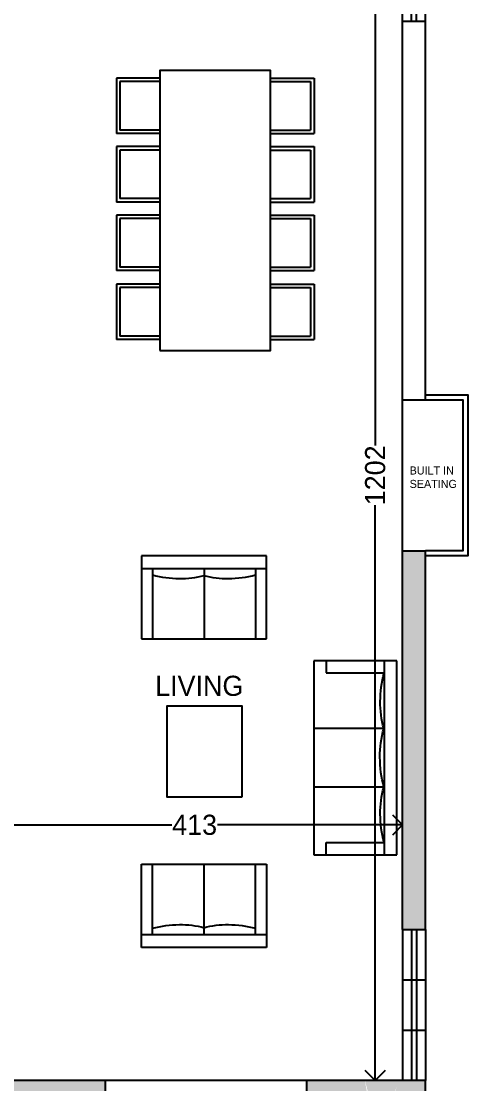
# Model space of a CAD drawing. Header units: inches. Extents: x -706 to 45253, y -3984 to 13819.
# Drawn here: x 36928 to 37372, y 6434 to 7490 of the extents above; entities that cross this region are included whole.
import ezdxf

# ---------------------------------------------------------------- set-up
doc = ezdxf.new("R2010")
doc.units = ezdxf.units.IN
doc.header["$PDMODE"] = 99
doc.header["$PDSIZE"] = 0.2
for name, color, linetype in [('BC-FURNITURE', 8, 'Continuous'), ('BC-Hatch', 8, 'Continuous'), ('BC-WALLS', 1, 'Continuous'), ('BC-WHITECOLOR', 7, 'Continuous')]:
    doc.layers.add(name, color=color, linetype=linetype)
doc.styles.add('BC-1IN100-1', font='FreeSans.ttf', dxfattribs={"height": 20})
doc.styles.add('style2', font='FreeSans.ttf')
doc.dimstyles.new('BC-1IN100-1', dxfattribs={"dimtxt": 20, "dimasz": 20, "dimexe": 0.18, "dimexo": 0.0625, "dimgap": 1, "dimtad": 0, "dimtoh": 1, "dimdec": 1, "dimzin": 12, "dimdsep": 46, "dimtxsty": 'BC-1IN100-1', "dimblk": 'OPEN90', "dimcen": 0.09, "dimse1": 1, "dimse2": 1, "dimclrd": 256, "dimclre": 256, "dimclrt": 7, "dimadec": 0, "dimazin": 0, "dimtfac": 1, "dimtdec": 1, "dimtofl": 0, "dimtmove": 1, "dimatfit": 3, "dimldrblk": 'OPEN90', "dimfxl": 0, "dimtolj": 1, "dimtzin": 0, "dimlwd": -1, "dimarcsym": 0})

# ---------------------------------------------------------------- blocks, each defined once
blk = doc.blocks.new('_Open90')
at = {"color": 0, "linetype": 'ByBlock', "lineweight": -2}
for p, q in [((0, 0), (-1, 0)), ((-0.5, 0.5), (0, 0)), ((0, 0), (-0.5, -0.5))]:
    blk.add_line(p, q, dxfattribs=at)
blk = doc.blocks.new('*D738')
at = {"layer": 'BC-Hatch'}
for p, q in [((36914.1, 6691.5), (37077.9, 6691.5)), ((37287.1, 6691.5), (37123.2, 6691.5))]:
    blk.add_line(p, q, dxfattribs=at)
at = {"layer": 'Defpoints', "color": 0}
for p in [(37307.1, 6691.5), (36894.1, 6610.7), (37307.1, 6610.7)]:
    blk.add_point(p, dxfattribs=at)
at = {"layer": 'BC-Hatch', "xscale": 20, "yscale": 20, "zscale": 20, "rotation": 180}
blk.add_blockref('_Open90', (36894.1, 6691.5), dxfattribs=at)
at = {"layer": 'BC-Hatch', "xscale": 20, "yscale": 20, "zscale": 20}
blk.add_blockref('_Open90', (37307.1, 6691.5), dxfattribs=at)
at = {"layer": 'BC-Hatch', "color": 7, "insert": (37100.6, 6691.5), "char_height": 20, "attachment_point": 5, "style": 'BC-1IN100-1'}
blk.add_mtext('\\A1;413', dxfattribs=at)
blk = doc.blocks.new('*D739')
at = {"layer": 'BC-Hatch'}
for p, q in [((37280.1, 7619.7), (37280.1, 7068.2)), ((37280.1, 6457.7), (37280.1, 7009.2))]:
    blk.add_line(p, q, dxfattribs=at)
at = {"layer": 'Defpoints', "color": 0}
for p in [(37307.1, 7639.7), (37280.1, 6437.7), (37307.1, 6437.7)]:
    blk.add_point(p, dxfattribs=at)
at = {"layer": 'BC-Hatch', "xscale": 20, "yscale": 20, "zscale": 20}
for p, rotation in [((37280.1, 7639.7), 90), ((37280.1, 6437.7), 270)]:
    blk.add_blockref('_Open90', p, dxfattribs=dict(at, rotation=rotation))
at = {"layer": 'BC-Hatch', "color": 7, "insert": (37280.1, 7038.7), "char_height": 20, "attachment_point": 5, "rotation": 90, "style": 'BC-1IN100-1'}
blk.add_mtext('\\A1;1202', dxfattribs=at)
blk = doc.blocks.new('A$C6D444076')
at = {"layer": 'BC-FURNITURE'}
for p, q in [((0.19, 0.38), (0.19, 72.43)), ((0.19, 72.43), (168.31, 72.43)), ((168.31, 72.43), (168.31, 0.38)), ((168.12, 61.38), (0, 61.38)), ((10.67, 11.17), (10.67, 61.38)), ((58.71, 61), (58.71, 0)), ((109.79, 61), (109.79, 0)), ((157.83, 11.17), (157.83, 61.38)), ((0.24, 11.17), (10.67, 11.17)), ((168.27, 11.17), (157.83, 11.17)), ((168.31, 0.38), (0.19, 0.38))]:
    blk.add_line(p, q, dxfattribs=at)
for centre, radius, start, end in [((36.19, 156.59), 98.57, 255, 269.54528), ((36.1, 145.39), 87.37, 269.54528, 285), ((85.12, 159.64), 101.9, 255, 269.75261), ((85.1, 153.17), 95.43, 269.75261, 285), ((132.41, 145.39), 87.37, 255, 270.45472), ((132.32, 156.59), 98.57, 270.45472, 285)]:
    blk.add_arc(centre, radius, start, end, dxfattribs=at)
blk = doc.blocks.new('A$C08834721')
at = {"layer": 'BC-FURNITURE'}
for p, q in [((72.05, 108.36), (0, 108.36)), ((0, 108.36), (0, 0)), ((11.06, 0.38), (11.06, 108.02)), ((72.05, 0), (72.05, 108.36)), ((11.1, 98.9), (72.05, 98.9)), ((11.35, 54.37), (71.79, 54.37)), ((11.1, 9.47), (72.05, 9.47)), ((0, 0), (72.05, 0))]:
    blk.add_line(p, q, dxfattribs=at)
for centre, radius, start, end in [((-74.99, 74.38), 94.74, 0.67398, 15), ((-59.48, 74.56), 79.22, 345, 0.67398), ((-59.48, 33.8), 79.22, 359.32602, 15), ((-74.99, 33.98), 94.74, 345, 359.32602)]:
    blk.add_arc(centre, radius, start, end, dxfattribs=at)

msp = doc.modelspace()

# ---------------------------------------------------------------- hatches: boundary and pattern name
at = {"layer": 'BC-Hatch'}
h = msp.add_hatch(color=16, dxfattribs=at)
h.paths.add_polyline_path([(37330.06, 6587.7), (37330.06, 6963.7), (37307.06, 6963.7), (37307.06, 6587.7)])
h.paths.add_polyline_path([(37293.27, 6414.7), (37302.17, 6432.48), (37294.62, 6414.7), (37330.06, 6414.7), (37330.06, 6437.7), (37269.9, 6437.7), (37275.77, 6414.7), (37283.49, 6414.7), (37283.63, 6415.59), (37283.58, 6414.7)])
h.paths.add_polyline_path([(37273.93, 6414.7), (37269.73, 6437.7), (37212.06, 6437.7), (37212.06, 6414.7), (37256.94, 6414.7), (37246.42, 6427.18), (37260.9, 6414.7)])
h.paths.add_polyline_path([(37012.06, 6414.7), (37012.06, 6437.7), (36844.06, 6437.7), (36844.06, 6426.92), (36844.06, 6414.7)])
h.paths.add_polyline_path([(36894.06, 6599.2, 1), (36917.06, 6599.2, 1)])
h.paths.add_polyline_path([(36894.06, 6952.2, 1), (36917.06, 6952.2, 1)])
h.paths.add_polyline_path([(36684.06, 6850.7), (36684.06, 6963.7), (36661.06, 6963.7), (36661.06, 6850.7)])
h.paths.add_polyline_path([(36684.06, 6437.7), (36684.06, 6700.7), (36661.06, 6700.7), (36661.06, 6610.7), (36661.06, 6437.7), (36631.06, 6437.7), (36631.06, 6414.7), (36734.06, 6414.7), (36734.06, 6426.92), (36734.06, 6437.7)])
h.paths.add_polyline_path([(36571.06, 6587.7), (36571.06, 6610.7), (36271.06, 6610.7), (36271.06, 6675.7), (36248.06, 6675.7), (36248.06, 6587.7), (36271.06, 6587.7)])
h.paths.add_polyline_path([(36271.06, 6875.7), (36271.06, 6952.2), (36548.06, 6952.2), (36548.06, 6940.7), (36571.06, 6940.7), (36571.06, 6963.7), (36248.06, 6963.7), (36248.06, 6875.7)])
h.paths.add_polyline_path([(36271.06, 6437.7), (36271.06, 6497.7), (36248.06, 6497.7), (36248.06, 6414.7), (36571.06, 6414.7), (36571.06, 6437.7)])
h.paths.add_polyline_path([(36684.06, 6091.7), (36684.06, 6114.7), (36586.06, 6114.7), (36586.06, 6091.7)])
h.paths.add_polyline_path([(36992.06, 6091.7), (36992.06, 6114.7), (36917.06, 6114.7), (36894.06, 6114.7), (36894.06, 6091.7)])
h.paths.add_polyline_path([(36969.06, 5780.2, 1), (36992.06, 5780.2, 1)])
h.paths.add_polyline_path([(36586.06, 5780.2, 1), (36609.06, 5780.2, 1)])
h.paths.add_polyline_path([(36522.56, 6437.7), (36522.56, 6497.7), (36511.06, 6497.7), (36511.06, 6442.7, 0.0023088), (36511.8, 6442.7), (36515.6, 6442.7), (36515.6, 6443.95), (36521.8, 6443.95), (36521.8, 6437.7)], flags=16)

# ---------------------------------------------------------------- linework, layer by layer
for p, q in [((37307.06, 7489.7), (37307.06, 7639.7)), ((37316.06, 7489.7), (37316.06, 7639.7)), ((37321.06, 7489.7), (37321.06, 7639.7)), ((37330.06, 7489.7), (37330.06, 7639.7)), ((37307.06, 6963.7), (37307.06, 7113.7)), ((37307.06, 6587.7), (37307.06, 6437.7)), ((37316.06, 6587.7), (37316.06, 6437.7)), ((37321.06, 6587.7), (37321.06, 6437.7)), ((37330.06, 6587.7), (37330.06, 6437.7)), ((37307.06, 6537.7), (37330.06, 6537.7)), ((37307.06, 6487.7), (37330.06, 6487.7)), ((37212.06, 6437.7), (37012.06, 6437.7))]:
    msp.add_line(p, q)
for points in [[(37330.06, 7118.7), (37372.06, 7118.7), (37372.06, 6958.7), (37330.06, 6958.7)], [(37330.06, 7113.7), (37367.06, 7113.7), (37367.06, 6963.7), (37330.06, 6963.7)]]:
    msp.add_lwpolyline(points)
at = {"layer": 'BC-Hatch', "linetype": 'Continuous'}
for p, q in [((37066.11, 7433.28), (37022.87, 7433.28)), ((37022.87, 7433.28), (37022.87, 7378.1)), ((37066.11, 7429.83), (37026.32, 7429.83)), ((37026.32, 7429.83), (37026.32, 7381.55)), ((37176.11, 7433.28), (37219.34, 7433.28)), ((37176.11, 7429.83), (37215.9, 7429.83)), ((37215.9, 7429.83), (37215.9, 7381.55)), ((37219.34, 7433.28), (37219.34, 7378.1)), ((37066.11, 7378.1), (37022.87, 7378.1)), ((37066.11, 7381.55), (37026.32, 7381.55)), ((37176.11, 7381.55), (37215.9, 7381.55)), ((37176.11, 7378.1), (37219.34, 7378.1)), ((37066.11, 7365.23), (37022.87, 7365.23)), ((37022.87, 7365.23), (37022.87, 7310.05)), ((37066.11, 7361.78), (37026.32, 7361.78)), ((37026.32, 7361.78), (37026.32, 7313.5)), ((37176.11, 7365.23), (37219.34, 7365.23)), ((37176.11, 7361.78), (37215.9, 7361.78)), ((37215.9, 7361.78), (37215.9, 7313.5)), ((37219.34, 7365.23), (37219.34, 7310.05)), ((37066.11, 7313.5), (37026.32, 7313.5)), ((37176.11, 7313.5), (37215.9, 7313.5)), ((37066.11, 7310.05), (37022.87, 7310.05)), ((37176.11, 7310.05), (37219.34, 7310.05)), ((37066.11, 7297.18), (37022.87, 7297.18)), ((37022.87, 7297.18), (37022.87, 7242.01)), ((37066.11, 7293.73), (37026.32, 7293.73)), ((37026.32, 7293.73), (37026.32, 7245.45)), ((37176.11, 7297.18), (37219.34, 7297.18)), ((37176.11, 7293.73), (37215.9, 7293.73)), ((37215.9, 7293.73), (37215.9, 7245.45)), ((37219.34, 7297.18), (37219.34, 7242.01)), ((37066.11, 7242.01), (37022.87, 7242.01)), ((37066.11, 7245.45), (37026.32, 7245.45)), ((37176.11, 7245.45), (37215.9, 7245.45)), ((37176.11, 7242.01), (37219.34, 7242.01)), ((37066.11, 7228.65), (37022.87, 7228.65)), ((37022.87, 7228.65), (37022.87, 7173.48)), ((37176.11, 7228.65), (37219.34, 7228.65)), ((37219.34, 7228.65), (37219.34, 7173.48)), ((37066.11, 7225.2), (37026.32, 7225.2)), ((37026.32, 7225.2), (37026.32, 7176.92)), ((37176.11, 7225.2), (37215.9, 7225.2)), ((37215.9, 7225.2), (37215.9, 7176.92)), ((37066.11, 7176.92), (37026.32, 7176.92)), ((37176.11, 7176.92), (37215.9, 7176.92)), ((37066.11, 7173.48), (37022.87, 7173.48)), ((37176.11, 7173.48), (37219.34, 7173.48))]:
    msp.add_line(p, q, dxfattribs=at)
for points in [[(37066.11, 7162.67), (37176.11, 7162.67), (37176.11, 7440.72), (37066.11, 7440.72)], [(37147.9, 6719.34), (37147.9, 6809.34), (37072.9, 6809.34), (37072.9, 6719.34)]]:
    msp.add_lwpolyline(points, close=True, dxfattribs=at)
at = {"layer": 'BC-WALLS'}
for p, q in [((37307.06, 7489.7), (37330.06, 7489.7)), ((37307.06, 7113.7), (37307.06, 7489.7)), ((37330.06, 7113.7), (37330.06, 7489.7)), ((37307.06, 7113.7), (37330.06, 7113.7)), ((37307.06, 6963.7), (37330.06, 6963.7)), ((37307.06, 6587.7), (37307.06, 6963.7)), ((37330.06, 6587.7), (37330.06, 6963.7)), ((37307.06, 6587.7), (37330.06, 6587.7)), ((37012.06, 6437.7), (36844.06, 6437.7)), ((37012.06, 6414.7), (37012.06, 6437.7)), ((37330.06, 6437.7), (37212.06, 6437.7)), ((37212.06, 6414.7), (37212.06, 6437.7)), ((37330.06, 6414.7), (37330.06, 6437.7))]:
    msp.add_line(p, q, dxfattribs=at)

# ---------------------------------------------------------------- block references
at = {"layer": 'BC-WALLS', "linetype": 'Continuous', "yscale": 1.144995991403745, "zscale": 1.144995991403744}
for name, p, xscale, rotation in [('A$C08834721', (37047.84, 6958.77), 1.144995991403744, 269.9999999999998), ('A$C6D444076', (37218.65, 6661.72), -1.144995991403745, 270.000000000003), ('A$C08834721', (37047.84, 6569.91), -1.144995991403745, 269.9999999999999)]:
    msp.add_blockref(name, p, dxfattribs=dict(at, xscale=xscale, rotation=rotation))

# ---------------------------------------------------------------- texts
at = {"layer": 'BC-WHITECOLOR', "width": 113.9495, "attachment_point": 1, "style": 'style2'}
for s, insert, char_height in [('{\\fFreeSans|b0|i0|c0|p18;BUILT IN\\PSEATING}', (37314.3, 7047.53), 8), ('{\\fFreeSans|b0|i0|c0|p18;LIVING}', (37061.35, 6839.67), 20)]:
    msp.add_mtext(s, dxfattribs=dict(at, insert=insert, char_height=char_height))

# ---------------------------------------------------------------- dimensions: what is measured, and where the dimension line sits
at = {"layer": 'BC-Hatch'}
dim = msp.add_linear_dim(base=(37280.13, 6437.7), p1=(37307.06, 7639.7), p2=(37307.06, 6437.7), angle=90, dimstyle='BC-1IN100-1', dxfattribs=at)
dim.commit()
dim.dimension.update_dxf_attribs({"geometry": '*D739', "text_midpoint": (37280.13, 7038.7)})
dim = msp.add_linear_dim(base=(37307.06, 6691.5), p1=(36894.06, 6610.7), p2=(37307.06, 6610.7), dimstyle='BC-1IN100-1', dxfattribs=at)
dim.commit()
dim.dimension.update_dxf_attribs({"geometry": '*D738', "text_midpoint": (37100.56, 6691.5)})

doc.saveas('drawing.dxf')
